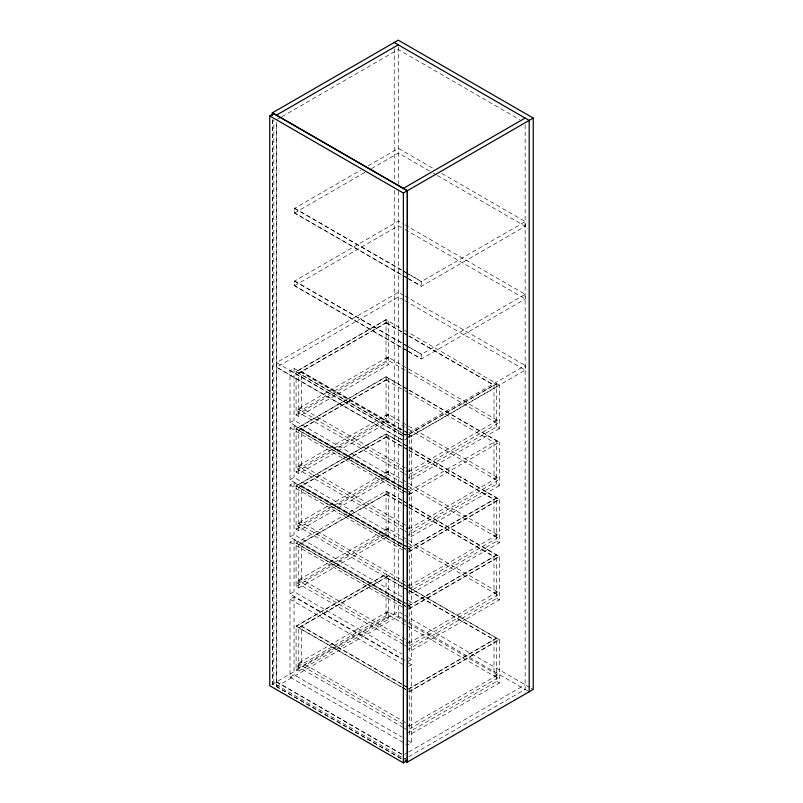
<?xml version="1.0" encoding="UTF-8"?>
<svg xmlns="http://www.w3.org/2000/svg" width="803" height="803" viewBox="0 0 803 803"><rect width="100%" height="100%" fill="white"/><g stroke="black" fill="none" stroke-linecap="round" stroke-linejoin="round"><path stroke-width="0.6" stroke-dasharray="4.01 3.01" d="M277.587 119.185L280.829 117.318M281.903 116.696L398.288 49.495L519.712 119.607M407.262 278.139L294.51 213.036L294.51 208.368L360.587 170.216M368.155 165.85L398.418 148.374L433.118 168.399M294.51 213.036L364.903 172.394M371.398 168.65L398.418 153.052L432.034 172.454M407.262 350.861L294.51 285.758L294.51 281.08L398.418 221.096L403.839 224.218M294.51 285.758L398.418 225.763L403.839 228.895M408.346 278.761L421.364 286.28L525.272 226.285L525.272 221.608L421.364 281.602L408.346 274.094M408.235 434.262L411.467 436.129L411.467 488.073L407.412 490.412L290.013 422.629L290.013 370.685L294.059 368.346L401.771 430.538M298.776 416.526L298.776 373.154L388.742 321.21L388.742 364.582L298.776 416.526L296.086 414.97L296.086 371.598L386.052 319.654L401.701 328.849M386.052 319.805L296.086 371.749L401.339 432.526M298.776 373.305L388.742 321.371M403.337 472.997L297.883 412.11L297.883 408.988L387.849 357.054L497.609 420.421L497.609 423.532L408.727 474.854M298.776 409.51L301.476 407.954L407.282 469.042M388.742 357.566L386.052 359.132L407.643 371.598M297.883 412.11L387.849 360.166L387.849 357.054M296.086 414.97L386.052 363.026L388.742 364.582M290.013 422.629L294.059 420.29L407.643 485.865M408.235 491.406L411.467 493.273L411.467 545.207L407.412 547.546L290.013 479.762L290.013 427.818L294.059 425.48L401.771 487.672M408.346 351.483L421.364 359.001L525.272 299.007L525.272 294.33L421.364 354.324L408.346 346.816M298.776 473.66L298.776 430.288L388.742 378.343L388.742 421.716L298.776 473.66L296.086 472.104L296.086 428.732L386.052 376.788L401.701 385.831M298.776 430.448L388.742 378.504M403.337 530.131L297.883 469.243L297.883 466.131L387.849 414.187L497.609 477.554L497.609 480.676L408.727 531.987M298.776 466.653L301.476 465.088L407.282 526.176M388.742 414.709L386.052 416.265L407.643 428.732M297.883 469.243L387.849 417.309L387.849 414.187M296.086 472.104L386.052 420.16L388.742 421.716M290.013 479.762L294.059 477.424L407.643 543.009M408.235 548.539L411.467 550.406L411.467 602.35L407.412 604.689L290.013 536.906L290.013 484.962L294.059 482.623L401.771 544.805M298.776 530.793L298.776 487.421L388.742 435.487L388.742 478.859L298.776 530.793L296.086 529.237L296.086 485.865L386.052 433.921L401.701 442.965M298.776 487.582L388.742 435.638M404.582 435.176L407.814 433.309M408.888 432.687L525.272 365.495L525.272 370.163L408.888 437.354M408.908 434.383L496.706 383.693M404.582 439.843L407.814 437.976M408.426 437.886L499.406 385.259L402.785 329.31M403.337 587.264L297.883 526.387L297.883 523.265L387.849 471.321L497.609 534.698L497.609 537.809L408.727 589.131M298.776 523.787L301.476 522.231L407.282 583.309M386.052 473.399L388.742 471.843M297.883 526.387L387.849 474.443L387.849 471.321M296.086 529.237L386.052 477.293L388.742 478.859M290.013 536.906L294.059 534.567L401.771 596.749M409.44 470.287L406.74 471.843L297.883 408.988M496.706 419.899L494.006 421.455L494.006 385.099L408.717 335.855M408.727 471.732L497.609 420.421M408.235 605.673L411.467 607.54L411.467 659.484L407.412 661.823L290.013 594.039L290.013 542.095L294.059 539.757L401.771 601.949M406.74 478.859L496.706 426.915L499.406 428.471L499.406 385.099M401.701 500.098L386.052 491.065L296.086 543.159L401.339 603.936M499.406 428.471L409.44 480.415L409.44 433.921M298.776 544.715L388.742 492.781M409.44 494.337L499.406 442.232L402.785 386.454M408.426 495.019L411.467 493.273M403.337 644.407L297.883 583.52L297.883 580.398L387.849 528.464L497.609 591.831L497.609 594.943L408.727 646.264M298.776 580.92L301.476 579.365L407.282 640.453M386.052 530.542L388.742 528.976M297.883 583.52L387.849 531.576L387.849 528.464M296.086 586.381L386.052 534.437L388.742 535.992L388.742 492.62L298.776 544.564L298.776 587.937L296.086 586.381L296.086 543.009L401.339 603.776M298.776 587.937L388.742 535.992M290.013 594.039L294.059 591.701L401.771 653.883M409.44 527.42L406.74 528.976L297.883 466.131M496.706 477.042L494.006 478.598L494.006 442.232M408.727 528.876L497.609 477.554M408.235 662.816L411.467 664.683L411.467 742.594L407.412 744.933L290.013 677.15L290.013 599.229L294.059 596.89L401.771 659.082M406.74 535.992L496.706 484.048L499.406 485.604L499.406 442.232M499.406 485.604L409.44 537.548L409.44 491.065M408.908 548.66L496.706 497.97M409.44 548.198L409.44 594.682L499.406 542.748L499.406 499.376L409.44 551.31L406.74 549.754L496.706 497.81L496.706 541.182L406.74 593.126M409.44 551.47L499.406 499.526L402.785 443.748M408.426 552.163L411.467 550.406M296.086 626.109L386.052 574.175L386.052 617.547L296.086 669.481L296.086 626.109L401.339 686.886M298.776 627.826L388.742 575.881M406.74 586.12L409.44 584.554M496.706 534.176L494.006 535.731L494.006 499.376L408.717 450.132M408.727 586.009L497.609 534.698M403.337 727.508L297.883 666.631L297.883 663.509L387.849 611.565L497.609 674.942L497.609 678.053L408.727 729.375M298.776 664.031L301.476 662.475L407.282 723.553M388.742 612.087L386.052 613.643L407.643 626.109M297.883 666.631L387.849 614.686L387.849 611.565M271.795 684.547L398.288 611.515L403.708 614.646M408.908 605.793L496.706 555.104M298.776 671.047L388.742 619.103L388.742 575.731L298.776 627.675L298.776 671.047L296.086 669.481M290.013 677.15L294.059 674.811L401.771 736.993M409.44 605.332L409.44 651.825L499.406 599.881L499.406 556.509L409.44 608.453L406.74 606.897L496.706 554.953L496.706 598.325L406.74 650.269M409.44 608.604L499.406 556.67L402.785 500.881M408.426 609.296L411.467 607.54M409.44 641.697L406.74 643.253L297.883 580.398M496.706 591.309L494.006 592.865L494.006 556.509L408.717 507.265M408.727 643.143L497.609 591.831M408.426 666.43L411.467 664.683M408.908 688.904L496.706 638.214M409.44 688.442L409.44 734.936L499.406 682.992L499.406 639.62L409.44 691.564L406.74 689.998L496.706 638.064L496.706 681.436L406.74 733.37M409.44 691.714L499.406 639.77L402.785 583.992M409.44 724.798L406.74 726.364L297.883 663.509M496.706 674.42L494.006 675.975L494.006 639.62L408.717 590.376M408.727 726.253L497.609 674.942M404.441 754.439L407.673 752.572M408.757 751.949L525.132 684.758M404.441 759.116L407.673 757.249M408.757 756.627L525.132 689.426L525.132 124.324M441.791 173.408L525.272 221.608M433.118 173.077L436.37 174.954M437.454 175.586L525.272 226.285M404.923 224.85L525.272 294.33M404.923 229.517L525.272 299.007M407.402 273.391L294.641 208.288L294.641 212.966L407.402 278.059M408.486 274.014L421.495 281.522L421.364 286.28M294.51 208.368L407.262 273.462M408.486 278.691L421.495 286.199M403.839 295.384L398.418 292.252L276.513 362.635L403.497 435.798M404.923 296.006L525.272 365.495M403.839 300.061L398.418 296.929L276.513 367.312L403.367 440.546M404.923 300.683L525.272 370.163M386.052 322.766L403.327 332.743M404.401 333.365L407.643 335.232M386.052 322.926L403.327 332.894M404.401 333.516L407.643 335.393M408.717 336.015L494.006 385.259M407.402 346.103L294.641 281.01L294.641 285.677L407.402 350.781M408.486 346.735L421.495 354.243L421.364 359.001M294.51 281.08L407.262 346.183M408.486 351.403L421.495 358.921M408.295 371.97L497.609 423.532M401.701 385.982L386.052 376.948L296.086 428.882L401.339 489.659M402.785 386.604L499.406 442.393M386.052 379.909L403.327 390.037M404.401 390.499L407.643 392.526M408.717 392.998L494.006 442.393M408.295 429.113L497.609 480.676M407.282 432.676L301.476 371.598L301.476 407.954M301.476 371.749L407.282 432.837M296.086 371.598L401.339 432.365M402.423 432.988L405.666 434.855M409.44 437.043L406.74 435.487L496.706 383.543L496.706 426.915M402.423 433.148L405.666 435.015M290.013 370.685L405.264 437.223M403.497 440.466L276.654 367.232L276.654 362.554M402.785 443.587L499.406 499.376M401.701 443.115L386.052 434.082L296.086 486.026L401.339 546.793M386.052 437.043L403.327 447.02M404.401 447.642L407.643 449.509M386.052 437.193L403.327 447.171M404.401 447.793L407.643 449.66M408.717 450.292L494.006 499.526M404.411 473.619L407.643 475.476M408.235 486.206L497.609 537.809M496.706 541.182L499.406 542.748M407.282 489.81L301.476 428.732L301.476 465.088M301.476 428.882L407.282 489.971M296.086 428.732L401.339 489.499M402.423 490.131L405.666 491.998M409.44 494.176L406.74 492.62L496.706 440.676L496.706 484.048M402.423 490.282L405.666 492.149M290.013 427.818L405.264 494.367M402.785 500.721L499.406 556.509M386.052 491.215L401.701 500.259M386.052 494.176L403.327 504.154M404.401 504.776L407.643 506.643M386.052 494.337L403.327 504.304M404.401 504.926L407.643 506.803M408.717 507.426L494.006 556.67M404.411 530.753L407.643 532.62M408.235 543.35L497.609 594.943M496.706 598.325L499.406 599.881M407.282 546.953L301.476 485.865L301.476 522.231M301.476 486.026L407.282 547.104M296.086 485.865L401.339 546.642M402.423 547.265L405.666 549.132M402.423 547.415L405.666 549.292M290.013 484.962L405.264 551.5M297.883 523.265L499.406 639.62M401.701 583.359L386.052 574.326L296.086 626.27L401.339 687.037M404.401 587.886L407.643 589.753M386.052 577.447L403.327 587.415M404.401 588.037L407.643 589.914M408.717 590.536L494.006 639.77M408.235 600.483L411.467 602.35M407.282 604.247L301.476 543.009L301.476 579.365M402.423 604.398L405.666 606.265M402.423 604.559L405.666 606.426M290.013 542.095L405.264 608.634M404.762 615.259L529.99 687.559M531.074 688.181L533.232 689.426M401.791 618.22L394.233 613.853L394.233 189.086M402.624 618.691L529.187 691.764M408.295 626.491L497.609 678.053M386.052 617.547L388.742 619.103M496.706 681.436L499.406 682.992M404.411 645.02L407.643 646.887M408.235 657.617L411.467 659.484M290.013 599.229L405.264 665.777M407.282 687.197L301.476 626.109L301.476 662.475M301.476 626.27L407.282 687.348M402.423 687.509L405.666 689.375M402.423 687.659L405.666 689.536M404.411 728.13L407.643 729.997M408.235 740.727L411.467 742.594M276.513 681.817L403.367 755.061M276.383 681.898L403.236 755.141M407.412 760.511L273.813 683.383L273.813 119.828M401.199 758.484L272.468 684.156L272.468 119.055M401.068 758.564L272.327 684.236L272.327 119.135M398.288 47.166L398.288 184.248M398.288 191.425L398.288 616.192L276.383 686.575L276.383 122.729M394.233 48.752L394.233 180.314M386.052 319.654L386.052 363.026M386.052 376.788L386.052 420.16M386.052 433.921L386.052 477.293M386.052 491.065L386.052 534.437M294.059 368.346L294.059 420.29M294.059 425.48L294.059 477.424M294.059 482.623L294.059 534.567M294.059 539.757L294.059 591.701M294.059 596.89L294.059 674.811M276.513 122.648L276.513 686.495"/><path stroke-width="1.2" d="M272.327 115.371L272.327 112.872L398.288 40.15L533.232 118.061L533.232 689.426L407.282 762.147L405.254 760.983M406.398 761.093L403.367 762.85L269.768 685.712L269.768 115.903L273.813 113.574M276.383 115.21L398.288 44.827M403.236 188.444L525.132 118.061M269.768 115.903L403.367 193.041L406.398 191.285M272.327 112.872L407.282 190.783L533.232 118.061M394.233 42.489L529.187 120.4L529.187 691.764M405.395 760.903L407.412 762.067L407.412 190.702L272.468 112.791L272.468 115.301M407.282 190.783L407.282 762.147M403.367 193.041L403.367 762.85"/></g></svg>
